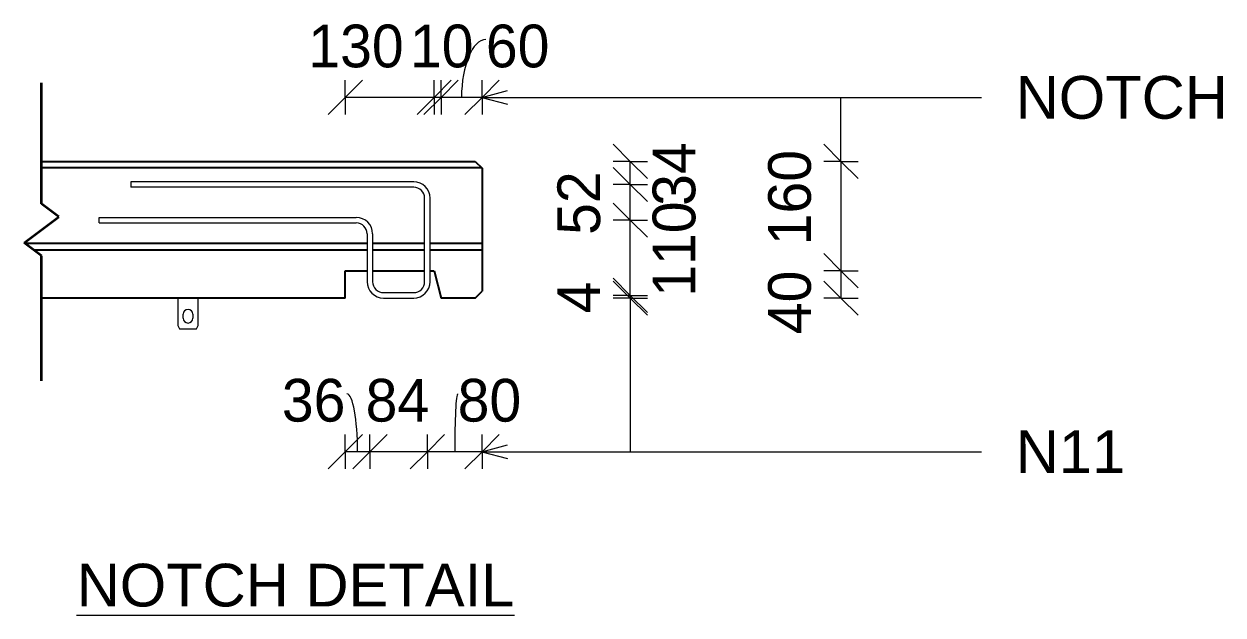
# Model space of a CAD drawing. Header units: millimetres. Extents: x 17731 to 34869, y 1067 to 18539.
# Drawn here: x 29913 to 31666, y 12450 to 13315 of the extents above; entities that cross this region are included whole.
import ezdxf

# ---------------------------------------------------------------- set-up
doc = ezdxf.new("R2010")
doc.units = ezdxf.units.MM
for name, color, linetype, lineweight in [('A-ANNO-DIMS', 211, 'Continuous', 9), ('A-ANNO-DIMS-25', 211, 'Continuous', 9), ('A-DETL-GENF', 92, 'Continuous', 18), ('A-DETL-MEDM', 33, 'Continuous', 35), ('A-DETL-THIN', 151, 'Continuous', 18), ('A-GENM', 13, 'Continuous', 18), ('A-WALL', 113, 'Continuous', 25), ('G-ANNO-TEXT', 231, 'Continuous', 9), ('S-RBAR', 171, 'Continuous', 18)]:
    doc.layers.add(name, color=color, linetype=linetype, lineweight=lineweight)
doc.styles.add('Arial_2', font='arial.ttf', dxfattribs={"height": 62.5})
doc.styles.add('Nirmala UI Semilight_2', font='NirmalaS.ttf', dxfattribs={"height": 62.5})
doc.dimstyles.new('Arrow_Filled_-_2_5_NI_UI_2', dxfattribs={"dimscale": 304.8, "dimtxt": 65.460247, "dimasz": 0.164042, "dimexe": 0.082021, "dimexo": 0.0625, "dimgap": 0.082021, "dimtad": 1, "dimdec": 0, "dimzin": 0, "dimdsep": 46, "dimtxsty": 'Nirmala UI Semilight_2', "dimblk1": 'OBLIQUE', "dimblk2": 'OBLIQUE', "dimsah": 1, "dimcen": 0.09, "dimazin": 0, "dimtfac": 1, "dimtdec": 4, "dimtix": 1, "dimtmove": 1, "dimatfit": 3, "dimfxl": 0.082021, "dimfxlon": 1, "dimtvp": 1, "dimtolj": 1, "dimtzin": 0, "dimarcsym": 2})
doc.dimstyles.new('Arrow_Filled_-_2_5_NI_UI_3', dxfattribs={"dimscale": 304.8, "dimtxt": 65.460247, "dimasz": 0.164042, "dimexe": 0.082021, "dimexo": 0.0625, "dimgap": 0.082021, "dimtad": 1, "dimdec": 0, "dimzin": 0, "dimdsep": 46, "dimtxsty": 'Nirmala UI Semilight_2', "dimblk1": 'OBLIQUE', "dimblk2": 'OBLIQUE', "dimsah": 1, "dimcen": 0.09, "dimazin": 0, "dimtfac": 1, "dimtdec": 4, "dimtix": 1, "dimtmove": 0, "dimatfit": 3, "dimfxl": 0.082021, "dimfxlon": 1, "dimtvp": 1, "dimtolj": 1, "dimtzin": 0, "dimarcsym": 2})
doc.dimstyles.new('Arrow_Filled_-_2_5_NI_UI_4', dxfattribs={"dimscale": 304.8, "dimtxt": 65.460247, "dimasz": 0.164042, "dimexe": 0.082021, "dimexo": 0.0625, "dimgap": 0.082021, "dimtad": 1, "dimdec": 0, "dimzin": 0, "dimdsep": 46, "dimtxsty": 'Nirmala UI Semilight_2', "dimblk1": 'OBLIQUE', "dimblk2": 'OBLIQUE', "dimsah": 1, "dimcen": 0.09, "dimazin": 0, "dimtfac": 1, "dimtdec": 4, "dimtix": 1, "dimtmove": 2, "dimatfit": 3, "dimfxl": 0.082021, "dimfxlon": 1, "dimtvp": 1, "dimtolj": 1, "dimtzin": 0, "dimarcsym": 2})

# ---------------------------------------------------------------- blocks, each defined once
blk = doc.blocks.new('RR spread anchor face based - RR-SA-2_5-200-1726821-Detail 59')
at = {"layer": 'A-GENM'}
for p, q in [((20019.6, 12913.8), (20019.6, 12873.8)), ((20049.6, 12873.8), (20049.6, 12913.8)), ((20027.6, 12884.3), (20027.6, 12890.3)), ((20041.6, 12890.3), (20041.6, 12884.3)), ((20019.6, 12873.8), (20022.1, 12868.8)), ((20047.1, 12868.8), (20049.6, 12873.8)), ((20022.1, 12868.8), (20047.1, 12868.8))]:
    blk.add_line(p, q, dxfattribs=at)
for centre, start, end in [((20034.6, 12890.3), 0, 180), ((20034.6, 12884.3), 180, 0)]:
    blk.add_arc(centre, 7, start, end, dxfattribs=at)
blk = doc.blocks.new('M_Break Line - M_Break Line-1505765-Detail 59')
at = {"layer": 'A-DETL-MEDM'}
for p, q in [((19820.1, 13051.9), (19820.1, 13228.9)), ((19845.5, 13032.9), (19820.1, 13051.9)), ((19794.7, 12994.8), (19845.5, 13032.9)), ((19820.1, 12975.7), (19794.7, 12994.8)), ((19820.1, 12792.5), (19820.1, 12975.7))]:
    blk.add_line(p, q, dxfattribs=at)
blk = doc.blocks.new('DIMBLOCK35-Detail 59')
at = {"layer": 'A-ANNO-DIMS-25'}
for p, q in [((30522.5, 13207.4), (30547.5, 13232.4)), ((30522.5, 13207.4), (30522.5, 13232.4)), ((30582.5, 13207.4), (30607.5, 13232.4)), ((30582.5, 13207.4), (30582.5, 13232.4)), ((30522.5, 13207.4), (30497.5, 13182.4)), ((30582.5, 13207.4), (30522.5, 13207.4)), ((30522.5, 13207.4), (30522.5, 13182.4)), ((30582.5, 13207.4), (30557.5, 13182.4)), ((30582.5, 13207.4), (30582.5, 13182.4))]:
    blk.add_line(p, q, dxfattribs=at)
blk.add_ellipse((30588.1, 13207.4), major_axis=(0, 84.5), ratio=0.421696, start_param=0, end_param=1.570796, dxfattribs=at)
at = {"layer": 'A-ANNO-DIMS-25', "color": 0, "insert": (30588.1, 13313.9), "char_height": 62.5, "width": 114.258, "attachment_point": 1, "line_spacing_factor": 1.142579, "style": 'Nirmala UI Semilight_2'}
blk.add_mtext('60', dxfattribs=at)
blk = doc.blocks.new('_Oblique')
at = {"color": 0, "linetype": 'ByBlock', "lineweight": -2}
blk.add_line((-0.5, -0.5), (0.5, 0.5), dxfattribs=at)
blk = doc.blocks.new('DIMBLOCK36-Detail 59')
at = {"layer": 'A-ANNO-DIMS-25'}
for p, q in [((30512.5, 13207.4), (30537.5, 13232.4)), ((30512.5, 13207.4), (30512.5, 13232.4)), ((30522.5, 13207.4), (30547.5, 13232.4)), ((30522.5, 13207.4), (30522.5, 13232.4)), ((30512.5, 13207.4), (30487.5, 13182.4)), ((30522.5, 13207.4), (30497.5, 13182.4)), ((30522.5, 13207.4), (30512.5, 13207.4)), ((30512.5, 13207.4), (30512.5, 13182.4)), ((30522.5, 13207.4), (30522.5, 13182.4))]:
    blk.add_line(p, q, dxfattribs=at)
at = {"layer": 'A-ANNO-DIMS-25', "color": 0, "insert": (30477, 13313.9), "char_height": 62.5, "width": 97.119, "attachment_point": 1, "line_spacing_factor": 1.142579, "style": 'Nirmala UI Semilight_2'}
blk.add_mtext('10', dxfattribs=at)
blk = doc.blocks.new('DIMBLOCK37-Detail 59')
at = {"layer": 'A-ANNO-DIMS-25'}
for p, q in [((30382.5, 13207.4), (30407.5, 13232.4)), ((30382.5, 13207.4), (30382.5, 13232.4)), ((30512.5, 13207.4), (30537.5, 13232.4)), ((30512.5, 13207.4), (30512.5, 13232.4)), ((30382.5, 13207.4), (30357.5, 13182.4)), ((30512.5, 13207.4), (30382.5, 13207.4)), ((30382.5, 13207.4), (30382.5, 13182.4)), ((30512.5, 13207.4), (30487.5, 13182.4)), ((30512.5, 13207.4), (30512.5, 13182.4))]:
    blk.add_line(p, q, dxfattribs=at)
at = {"layer": 'A-ANNO-DIMS-25', "color": 0, "insert": (30328.4, 13313.9), "char_height": 62.5, "width": 154.248, "attachment_point": 1, "line_spacing_factor": 1.142579, "style": 'Nirmala UI Semilight_2'}
blk.add_mtext('130', dxfattribs=at)
blk = doc.blocks.new('DIMBLOCK38-Detail 59')
at = {"layer": 'A-ANNO-DIMS-25'}
for p, q in [((30502.5, 12689), (30527.5, 12714)), ((30502.5, 12689), (30502.5, 12714)), ((30582.5, 12689), (30607.5, 12714)), ((30582.5, 12689), (30582.5, 12714)), ((30502.5, 12689), (30477.5, 12664)), ((30582.5, 12689), (30502.5, 12689)), ((30502.5, 12689), (30502.5, 12664)), ((30582.5, 12689), (30557.5, 12664)), ((30582.5, 12689), (30582.5, 12664))]:
    blk.add_line(p, q, dxfattribs=at)
blk.add_ellipse((30546.8, 12689), major_axis=(0, 84.5), ratio=0.051227, start_param=0, end_param=1.570796, dxfattribs=at)
at = {"layer": 'A-ANNO-DIMS-25', "color": 0, "insert": (30546.8, 12795.6), "char_height": 62.5, "width": 114.258, "attachment_point": 1, "line_spacing_factor": 1.142579, "style": 'Nirmala UI Semilight_2'}
blk.add_mtext('80', dxfattribs=at)
blk = doc.blocks.new('DIMBLOCK39-Detail 59')
at = {"layer": 'A-ANNO-DIMS-25'}
for p, q in [((30418.5, 12689), (30443.5, 12714)), ((30418.5, 12689), (30418.5, 12714)), ((30502.5, 12689), (30527.5, 12714)), ((30502.5, 12689), (30502.5, 12714)), ((30418.5, 12689), (30393.5, 12664)), ((30502.5, 12689), (30418.5, 12689)), ((30418.5, 12689), (30418.5, 12664)), ((30502.5, 12689), (30477.5, 12664)), ((30502.5, 12689), (30502.5, 12664))]:
    blk.add_line(p, q, dxfattribs=at)
at = {"layer": 'A-ANNO-DIMS-25', "color": 0, "insert": (30412.2, 12795.6), "char_height": 62.5, "width": 115.686, "attachment_point": 1, "line_spacing_factor": 1.142579, "style": 'Nirmala UI Semilight_2'}
blk.add_mtext('84', dxfattribs=at)
blk = doc.blocks.new('DIMBLOCK40-Detail 59')
at = {"layer": 'A-ANNO-DIMS-25'}
for p, q in [((30382.5, 12689), (30407.5, 12714)), ((30382.5, 12689), (30382.5, 12714)), ((30418.5, 12689), (30443.5, 12714)), ((30418.5, 12689), (30418.5, 12714)), ((30382.5, 12689), (30357.5, 12664)), ((30418.5, 12689), (30382.5, 12689)), ((30382.5, 12689), (30382.5, 12664)), ((30418.5, 12689), (30393.5, 12664)), ((30418.5, 12689), (30418.5, 12664))]:
    blk.add_line(p, q, dxfattribs=at)
blk.add_ellipse((30384.9, 12689), major_axis=(0, 84.5), ratio=0.183729, start_param=4.712389, end_param=6.283185, dxfattribs=at)
at = {"layer": 'A-ANNO-DIMS-25', "color": 0, "insert": (30289.7, 12795.6), "char_height": 62.5, "width": 114.258, "attachment_point": 1, "line_spacing_factor": 1.142579, "style": 'Nirmala UI Semilight_2'}
blk.add_mtext('36', dxfattribs=at)
blk = doc.blocks.new('DIMBLOCK41-Detail 59')
at = {"layer": 'A-ANNO-DIMS-25'}
for p, q in [((31107.4, 13113.8), (31082.4, 13138.8)), ((31107.4, 13113.8), (31082.4, 13113.8)), ((31107.4, 13113.8), (31107.4, 12953.8)), ((31107.4, 13113.8), (31132.4, 13088.8)), ((31107.4, 13113.8), (31132.4, 13113.8)), ((31107.4, 12953.8), (31082.4, 12978.8)), ((31107.4, 12953.8), (31082.4, 12953.8)), ((31107.4, 12953.8), (31132.4, 12928.8)), ((31107.4, 12953.8), (31132.4, 12953.8))]:
    blk.add_line(p, q, dxfattribs=at)
at = {"layer": 'A-ANNO-DIMS-25', "color": 0, "insert": (31000.9, 12991.1), "char_height": 62.5, "width": 154.248, "attachment_point": 1, "rotation": 90, "line_spacing_factor": 1.142579, "style": 'Nirmala UI Semilight_2'}
blk.add_mtext('160', dxfattribs=at)
blk = doc.blocks.new('DIMBLOCK42-Detail 59')
at = {"layer": 'A-ANNO-DIMS-25'}
for p, q in [((31107.4, 12953.8), (31082.4, 12978.8)), ((31107.4, 12953.8), (31082.4, 12953.8)), ((31107.4, 12953.8), (31107.4, 12913.8)), ((31107.4, 12953.8), (31132.4, 12928.8)), ((31107.4, 12953.8), (31132.4, 12953.8)), ((31107.4, 12913.8), (31082.4, 12938.8)), ((31107.4, 12913.8), (31082.4, 12913.8)), ((31107.4, 12913.8), (31132.4, 12888.8)), ((31107.4, 12913.8), (31132.4, 12913.8))]:
    blk.add_line(p, q, dxfattribs=at)
at = {"layer": 'A-ANNO-DIMS-25', "color": 0, "insert": (31000.9, 12861), "char_height": 62.5, "width": 115.686, "attachment_point": 1, "rotation": 90, "line_spacing_factor": 1.142579, "style": 'Nirmala UI Semilight_2'}
blk.add_mtext('40', dxfattribs=at)
blk = doc.blocks.new('DIMBLOCK43-Detail 59')
at = {"layer": 'A-ANNO-DIMS-25'}
for p, q in [((30799.3, 12917.8), (30774.3, 12942.8)), ((30799.3, 12913.8), (30774.3, 12938.8)), ((30799.3, 12917.8), (30774.3, 12917.8)), ((30799.3, 12913.8), (30774.3, 12913.8)), ((30799.3, 12913.8), (30799.3, 12917.8)), ((30799.3, 12917.8), (30824.3, 12892.8)), ((30799.3, 12917.8), (30824.3, 12917.8)), ((30799.3, 12913.8), (30824.3, 12888.8)), ((30799.3, 12913.8), (30824.3, 12913.8))]:
    blk.add_line(p, q, dxfattribs=at)
at = {"layer": 'A-ANNO-DIMS-25', "color": 0, "insert": (30692.7, 12891.4), "char_height": 62.5, "width": 58.557, "attachment_point": 1, "rotation": 90, "line_spacing_factor": 1.142579, "style": 'Nirmala UI Semilight_2'}
blk.add_mtext('4', dxfattribs=at)
blk = doc.blocks.new('DIMBLOCK44-Detail 59')
at = {"layer": 'A-ANNO-DIMS-25'}
for p, q in [((30799.3, 13027.8), (30774.3, 13052.8)), ((30799.3, 13027.8), (30774.3, 13027.8)), ((30799.3, 12917.8), (30799.3, 13027.8)), ((30799.3, 13027.8), (30824.3, 13002.8)), ((30799.3, 13027.8), (30824.3, 13027.8)), ((30799.3, 12917.8), (30774.3, 12942.8)), ((30799.3, 12917.8), (30774.3, 12917.8)), ((30799.3, 12917.8), (30824.3, 12892.8)), ((30799.3, 12917.8), (30824.3, 12917.8))]:
    blk.add_line(p, q, dxfattribs=at)
at = {"layer": 'A-ANNO-DIMS-25', "color": 0, "insert": (30831.9, 12915.7), "char_height": 62.5, "width": 137.109, "attachment_point": 1, "rotation": 90, "line_spacing_factor": 1.142579, "style": 'Nirmala UI Semilight_2'}
blk.add_mtext('110', dxfattribs=at)
blk = doc.blocks.new('DIMBLOCK45-Detail 59')
at = {"layer": 'A-ANNO-DIMS-25'}
for p, q in [((30799.3, 13080), (30774.3, 13105)), ((30799.3, 13080), (30774.3, 13080)), ((30799.3, 13027.8), (30799.3, 13080)), ((30799.3, 13080), (30824.3, 13055)), ((30799.3, 13080), (30824.3, 13080)), ((30799.3, 13027.8), (30774.3, 13052.8)), ((30799.3, 13027.8), (30774.3, 13027.8)), ((30799.3, 13027.8), (30824.3, 13002.8)), ((30799.3, 13027.8), (30824.3, 13027.8))]:
    blk.add_line(p, q, dxfattribs=at)
at = {"layer": 'A-ANNO-DIMS-25', "color": 0, "insert": (30692.7, 13006.3), "char_height": 62.5, "width": 114.258, "attachment_point": 1, "rotation": 90, "line_spacing_factor": 1.142579, "style": 'Nirmala UI Semilight_2'}
blk.add_mtext('52', dxfattribs=at)
blk = doc.blocks.new('DIMBLOCK46-Detail 59')
at = {"layer": 'A-ANNO-DIMS-25'}
for p, q in [((30799.3, 13113.8), (30774.3, 13138.8)), ((30799.3, 13113.8), (30774.3, 13113.8)), ((30799.3, 13080), (30774.3, 13105)), ((30799.3, 13080), (30799.3, 13113.8)), ((30799.3, 13113.8), (30824.3, 13088.8)), ((30799.3, 13113.8), (30824.3, 13113.8)), ((30799.3, 13080), (30774.3, 13080)), ((30799.3, 13080), (30824.3, 13055)), ((30799.3, 13080), (30824.3, 13080))]:
    blk.add_line(p, q, dxfattribs=at)
at = {"layer": 'A-ANNO-DIMS-25', "color": 0, "insert": (30831.9, 13048.7), "char_height": 62.5, "width": 115.686, "attachment_point": 1, "rotation": 90, "line_spacing_factor": 1.142579, "style": 'Nirmala UI Semilight_2'}
blk.add_mtext('34', dxfattribs=at)

msp = doc.modelspace()

# ---------------------------------------------------------------- linework, layer by layer
at = {"layer": 'A-DETL-THIN'}
for p, q in [((31107.4, 13113.8), (31107.4, 13207.4)), ((30799.3, 12917.8), (30799.3, 12687.8))]:
    msp.add_line(p, q, dxfattribs=at)
at = {"layer": 'A-WALL'}
for p, q in [((29938, 13113.8), (30572.4, 13113.8)), ((30582, 13104.3), (29938, 13104.3)), ((30572.4, 13113.8), (30582.5, 13103.8)), ((30582.5, 13103.8), (30582.5, 12923.8)), ((30414.5, 12993.8), (29913.8, 12993.8)), ((30414.5, 12983.8), (29927.2, 12983.8)), ((30498.5, 12993.8), (30422.5, 12993.8)), ((30498.5, 12983.8), (30422.5, 12983.8)), ((30582.5, 12993.8), (30506.5, 12993.8)), ((30582.5, 12983.8), (30506.5, 12983.8)), ((30382.5, 12913.8), (30382.5, 12953.8)), ((30382.5, 12953.8), (30414.5, 12953.8)), ((30422.5, 12953.8), (30498.5, 12953.8)), ((30506.5, 12953.8), (30512.5, 12953.8)), ((30512.5, 12953.8), (30522.5, 12913.8)), ((30382.5, 12913.8), (29938, 12913.8)), ((30572.4, 12913.8), (30522.5, 12913.8)), ((30572.4, 12913.8), (30582.5, 12923.8))]:
    msp.add_line(p, q, dxfattribs=at)
at = {"layer": 'G-ANNO-TEXT', "color": 10}
for p, q in [((30582.2, 13207.4), (30619.7, 13217.5)), ((30582.2, 13207.4), (30619.7, 13197.4)), ((30582.2, 13207.4), (31312.9, 13207.4)), ((30582.2, 12689.1), (30619.7, 12699.1)), ((30582.2, 12689.1), (30619.7, 12679)), ((30582.2, 12689.1), (31312.9, 12689.1))]:
    msp.add_line(p, q, dxfattribs=at)
at = {"layer": 'S-RBAR'}
for p, q in [((30482.5, 13084), (30068.6, 13084)), ((30068.6, 13084), (30068.6, 13076)), ((30482.5, 13076), (30068.6, 13076)), ((30498.5, 12937.8), (30498.5, 13060)), ((30506.5, 12937.8), (30506.5, 13060)), ((30022.5, 13031.8), (30398.5, 13031.8)), ((30022.5, 13023.8), (30022.5, 13031.8)), ((30022.5, 13023.8), (30398.5, 13023.8)), ((30414.5, 13007.8), (30414.5, 12937.8)), ((30422.5, 13007.8), (30422.5, 12937.8)), ((30438.5, 12921.8), (30482.5, 12921.8)), ((30438.5, 12913.8), (30482.5, 12913.8))]:
    msp.add_line(p, q, dxfattribs=at)
for centre, radius, start, end in [((30482.5, 13060), 24, 0, 90), ((30482.5, 13060), 16, 0, 90), ((30398.5, 13007.8), 24, 0, 90), ((30398.5, 13007.8), 16, 0, 90), ((30438.5, 12937.8), 24, 180, 270), ((30438.5, 12937.8), 16, 180, 270), ((30482.5, 12937.8), 16, 270, 0), ((30482.5, 12937.8), 24, 270, 0)]:
    msp.add_arc(centre, radius, start, end, dxfattribs=at)

# ---------------------------------------------------------------- block references
at = {"layer": 'A-DETL-GENF'}
msp.add_blockref('M_Break Line - M_Break Line-1505765-Detail 59', (10117.9, 0), dxfattribs=at)
at = {"layer": 'A-GENM'}
msp.add_blockref('RR spread anchor face based - RR-SA-2_5-200-1726821-Detail 59', (10117.9, 0), dxfattribs=at)

# ---------------------------------------------------------------- texts
at = {"layer": 'G-ANNO-TEXT', "color": 7, "char_height": 62.5, "attachment_point": 1, "style": 'Arial_2'}
for s, insert, width in [('NOTCH', (31362.9, 13238.7), 376.793), ('N11', (31362.9, 12720.3), 192.405), ('\\LNOTCH DETAIL', (29989.6, 12525.1), 777.637)]:
    msp.add_mtext(s, dxfattribs=dict(at, insert=insert, width=width))

# ---------------------------------------------------------------- dimensions: what is measured, and where the dimension line sits
at = {"layer": 'A-ANNO-DIMS'}
dim = msp.add_linear_dim(base=(30382.5, 13207.4), p1=(30512.5, 13182.4), p2=(30382.5, 13182.4), dimstyle='Arrow_Filled_-_2_5_NI_UI_4', override={"dimpost": '<>', "dimfxl": 130}, dxfattribs=at)
dim.commit()
dim.dimension.update_dxf_attribs({"geometry": 'DIMBLOCK37-Detail 59', "text_midpoint": (30405.6, 13272.2), "dimtype": 160, "text_rotation": 360})
for base, p1, p2, override, picture, middle in [((30512.5, 13207.4), (30522.5, 13182.4), (30512.5, 13182.4), {"dimpost": '<>', "dimfxl": 10}, 'DIMBLOCK36-Detail 59', (30517.5, 13264.8)), ((30418.5, 12689), (30502.5, 12714), (30418.5, 12714), {"dimpost": '<>', "dimfxl": 84}, 'DIMBLOCK39-Detail 59', (30460.5, 12746.3))]:
    dim = msp.add_linear_dim(base=base, p1=p1, p2=p2, dimstyle='Arrow_Filled_-_2_5_NI_UI_3', override=override, dxfattribs=at)
    dim.commit()
    dim.dimension.update_dxf_attribs({"geometry": picture, "text_midpoint": middle})
for base, p1, p2, override, picture, middle in [((30522.5, 13207.4), (30582.5, 13182.4), (30522.5, 13182.4), {"dimpost": '<>', "dimfxl": 60}, 'DIMBLOCK35-Detail 59', (30645.2, 13272.2)), ((30382.5, 12689), (30418.5, 12714), (30382.5, 12714), {"dimpost": '<>', "dimfxl": 36}, 'DIMBLOCK40-Detail 59', (30346.8, 12753.9)), ((30502.5, 12689), (30582.5, 12714), (30502.5, 12714), {"dimpost": '<>', "dimfxl": 80}, 'DIMBLOCK38-Detail 59', (30603.9, 12753.9))]:
    dim = msp.add_linear_dim(base=base, p1=p1, p2=p2, dimstyle='Arrow_Filled_-_2_5_NI_UI_2', override=override, dxfattribs=at)
    dim.commit()
    dim.dimension.update_dxf_attribs({"geometry": picture, "text_midpoint": middle, "dimtype": 160})
for base, p1, p2, override, picture, middle in [((30799.3, 13113.8), (30774.3, 13080), (30774.3, 13113.8), {"dimpost": '<>', "dimfxl": 33.84701}, 'DIMBLOCK46-Detail 59', (30873.6, 13106.5)), ((31107.4, 12953.8), (31082.4, 13113.8), (31082.4, 12953.8), {"dimpost": '<>', "dimfxl": 160}, 'DIMBLOCK41-Detail 59', (31042.5, 13068.2)), ((30799.3, 13027.8), (30774.3, 12917.8), (30774.3, 13027.8), {"dimpost": '<>', "dimfxl": 109.980122}, 'DIMBLOCK44-Detail 59', (30873.6, 12984.2)), ((31107.4, 12913.8), (31082.4, 12953.8), (31082.4, 12913.8), {"dimpost": '<>', "dimfxl": 40}, 'DIMBLOCK42-Detail 59', (31042.5, 12918.8))]:
    dim = msp.add_linear_dim(base=base, p1=p1, p2=p2, angle=90, dimstyle='Arrow_Filled_-_2_5_NI_UI_4', override=override, dxfattribs=at)
    dim.commit()
    dim.dimension.update_dxf_attribs({"geometry": picture, "text_midpoint": middle, "dimtype": 160, "text_rotation": 90})
for base, p1, p2, override, picture, middle in [((30799.3, 13080), (30774.3, 13027.8), (30774.3, 13080), {"dimpost": '<>', "dimfxl": 52.172867}, 'DIMBLOCK45-Detail 59', (30742, 13053.9)), ((30799.3, 12917.8), (30774.3, 12913.8), (30774.3, 12917.8), {"dimpost": '<>', "dimfxl": 4}, 'DIMBLOCK43-Detail 59', (30743, 12915.8))]:
    dim = msp.add_linear_dim(base=base, p1=p1, p2=p2, angle=90, dimstyle='Arrow_Filled_-_2_5_NI_UI_3', override=override, dxfattribs=at)
    dim.commit()
    dim.dimension.update_dxf_attribs({"geometry": picture, "text_midpoint": middle})

doc.saveas('drawing.dxf')
